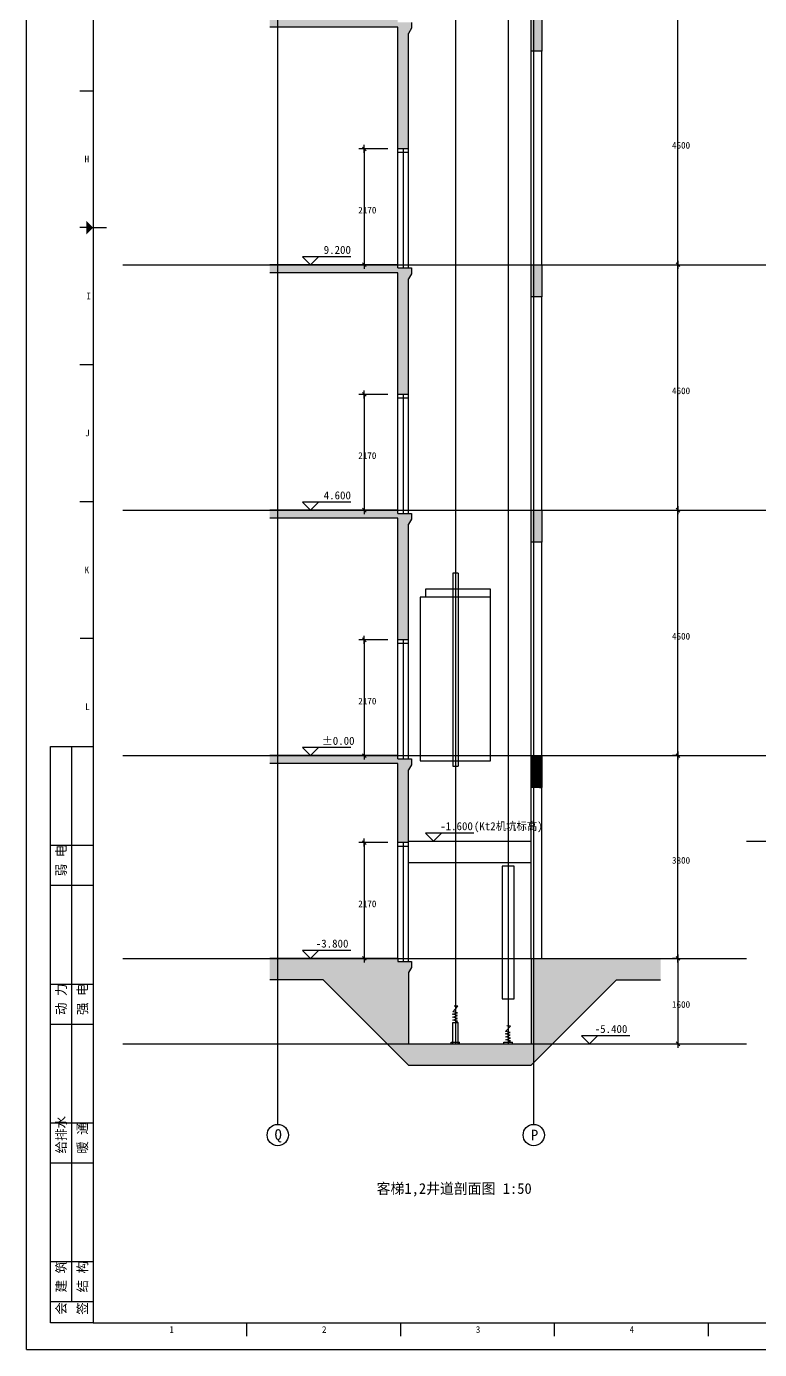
# Model space of a CAD drawing. Header units: metres. Extents: x -9708 to 96928, y -33454 to 8596.
# Drawn here: x -9708 to 4039, y -33454 to -8659 of the extents above; entities that cross this region are included whole.
import ezdxf

# ---------------------------------------------------------------- set-up
doc = ezdxf.new("R2010")
doc.units = ezdxf.units.M
for name, color, linetype in [('AXIS', 8, 'Continuous'), ('COL-S', 251, 'Continuous'), ('D-TEXT', 3, 'Continuous'), ('DIM', 3, 'Continuous'), ('JG', 1, 'Continuous'), ('LINE', 3, 'Continuous'), ('TEXT', 7, 'Continuous'), ('TK', 9, 'Continuous'), ('WALL', 2, 'Continuous')]:
    doc.layers.add(name, color=color, linetype=linetype)

# ---------------------------------------------------------------- blocks, each defined once
blk = doc.blocks.new('_DIMX')
blk.add_line((-150, 0), (150, 0))
blk.add_lwpolyline([(-70, -70), (70, 70)])

msp = doc.modelspace()

# ---------------------------------------------------------------- hatches: boundary and pattern name
at = {"layer": 'COL-S'}
h = msp.add_hatch(dxfattribs=at)
h.set_pattern_fill('SOLID')
h.paths.add_polyline_path([(-2544.9, -8789.33), (-2489.9, -8694.07), (-2489.9, -8584.07), (-2744.9, -8584.07), (-2744.9, -10954.07), (-2544.9, -10954.07)])
h.paths.add_polyline_path([(-2744.9, -8524.07), (-5144.9, -8524.07), (-5144.9, -8674.07), (-2744.9, -8674.07)])
h.paths.add_polyline_path([(-2544.9, -4189.33), (-2489.9, -4094.07), (-2489.9, -3984.07), (-2744.9, -3984.07), (-2744.9, -6354.07), (-2544.9, -6354.07)])
h.paths.add_polyline_path([(-2744.9, -3924.07), (-5144.9, -3924.07), (-5144.9, -4074.07), (-2744.9, -4074.07)])
h.paths.add_polyline_path([(-44.9, -3924.07), (-244.9, -3924.07), (-244.9, -4524.07), (-44.9, -4524.07)])
h.paths.add_polyline_path([(-44.9, -8524.07), (-244.9, -8524.07), (-244.9, -9124.07), (-44.9, -9124.07)])
h = msp.add_hatch(dxfattribs=at)
h.set_pattern_fill('SOLID')
h.paths.add_polyline_path([(-2744.9, -17724.07), (-5144.9, -17724.07), (-5144.9, -17874.07), (-2744.9, -17874.07)])
h.paths.add_polyline_path([(-2544.9, -17989.33), (-2489.9, -17894.07), (-2489.9, -17784.07), (-2744.9, -17784.07), (-2744.9, -20154.07), (-2544.9, -20154.07)])
h.paths.add_polyline_path([(-44.9, -17724.07), (-244.9, -17724.07), (-244.9, -18324.07), (-44.9, -18324.07)])
h.paths.add_polyline_path([(-44.9, -13124.07), (-244.9, -13124.07), (-244.9, -13724.07), (-44.9, -13724.07)])
h.paths.add_polyline_path([(-2544.9, -13389.33), (-2489.9, -13294.07), (-2489.9, -13184.07), (-2744.9, -13184.07), (-2744.9, -15554.07), (-2544.9, -15554.07)])
h.paths.add_polyline_path([(-2744.9, -13124.07), (-5144.9, -13124.07), (-5144.9, -13274.07), (-2744.9, -13274.07)])
h = msp.add_hatch(dxfattribs=at)
h.set_pattern_fill('SOLID')
h.paths.add_polyline_path([(-2744.9, -17724.07), (-5144.9, -17724.07), (-5144.9, -17874.07), (-2744.9, -17874.07)])
h.paths.add_polyline_path([(-2544.9, -13389.33), (-2489.9, -13294.07), (-2489.9, -13184.07), (-2744.9, -13184.07), (-2744.9, -15554.07), (-2544.9, -15554.07)])
h.paths.add_polyline_path([(-44.9, -13124.07), (-244.9, -13124.07), (-244.9, -13724.07), (-44.9, -13724.07)])
h = msp.add_hatch(dxfattribs=at)
h.set_pattern_fill('SOLID')
h.paths.add_polyline_path([(-2544.9, -17989.33), (-2489.9, -17894.07), (-2489.9, -17784.07), (-2744.9, -17784.07), (-2744.9, -20154.07), (-2544.9, -20154.07)])
h.paths.add_polyline_path([(-44.9, -17724.07), (-244.9, -17724.07), (-244.9, -18324.07), (-44.9, -18324.07)])
h = msp.add_hatch(dxfattribs=at)
h.set_pattern_fill('SOLID')
h.paths.add_polyline_path([(-2744.9, -22324.07), (-5144.9, -22324.07), (-5144.9, -22474.07), (-2744.9, -22474.07)])
h.paths.add_polyline_path([(-2544.9, -22589.33), (-2489.9, -22494.07), (-2489.9, -22384.07), (-2744.9, -22384.07), (-2744.9, -23954.07), (-2544.9, -23954.07)])
h.paths.add_polyline_path([(-44.9, -22324.07), (-244.9, -22324.07), (-244.9, -22924.07), (-44.9, -22924.07)])
h = msp.add_hatch(dxfattribs=at)
h.set_pattern_fill('SOLID')
h.paths.add_polyline_path([(-2744.9, -22324.07), (-5144.9, -22324.07), (-5144.9, -22474.07), (-2744.9, -22474.07)])
h = msp.add_hatch(dxfattribs=at)
h.set_pattern_fill('SOLID')
h.paths.add_polyline_path([(-2544.9, -22589.33), (-2489.9, -22494.07), (-2489.9, -22384.07), (-2744.9, -22384.07), (-2744.9, -23954.07), (-2544.9, -23954.07)])
h = msp.add_hatch(dxfattribs=at)
h.set_pattern_fill('SOLID')
h.paths.add_polyline_path([(-244.9, -22924.07), (-44.9, -22924.07), (-44.9, -22324.07), (-244.9, -22324.07)])
h = msp.add_hatch(dxfattribs=at)
h.set_pattern_fill('SOLID')
h.paths.add_polyline_path([(-2544.9, -26389.33), (-2489.9, -26294.07), (-2489.9, -26184.07), (-2744.9, -26184.07), (-2744.9, -26124.07), (-5144.9, -26124.07), (-5144.9, -26524.07), (-4144.9, -26524.07), (-2544.9, -28124.07), (-244.9, -28124.07), (1355.1, -26524.07), (2182.83, -26524.07), (2182.83, -26124.07), (-244.9, -26124.07), (-244.9, -27724.07), (-2544.9, -27724.07)])

# ---------------------------------------------------------------- linework, layer by layer
at = {"layer": 'AXIS'}
for p, q in [((-4994.9, -29233.58), (-4994.9, 5409.43)), ((-194.9, -29233.58), (-194.9, 5409.43)), ((-7901.54, -13124.07), (3795.82, -13124.07)), ((3795.82, -13124.07), (13809.83, -13124.07)), ((-7901.54, -17724.07), (3795.82, -17724.07)), ((3795.82, -17724.07), (13809.83, -17724.07)), ((-7901.54, -22324.07), (3795.82, -22324.07)), ((3795.82, -22324.07), (13809.83, -22324.07)), ((3795.82, -23924.07), (13809.83, -23924.07)), ((-7901.54, -26124.07), (3795.82, -26124.07)), ((-7901.54, -27724.07), (3795.82, -27724.07))]:
    msp.add_line(p, q, dxfattribs=at)
at = {"layer": 'D-TEXT'}
for centre in [(-4994.9, -29433.58), (-194.9, -29433.58)]:
    msp.add_circle(centre, 200, dxfattribs=at)
at = {"layer": 'DIM'}
for p, q in [((2509.17, -13123.57), (2509.17, -8524.57)), ((-2929.58, -10954.07), (-3474.1, -10954.07)), ((-3374.1, -10954.57), (-3374.1, -13123.57)), ((-2929.58, -13124.07), (-3474.1, -13124.07)), ((2182.83, -13124.07), (2609.17, -13124.07)), ((2182.83, -13124.07), (2609.17, -13124.07)), ((2509.17, -17723.57), (2509.17, -13124.57)), ((-2929.58, -15554.07), (-3474.1, -15554.07)), ((-3374.1, -15554.57), (-3374.1, -17723.57)), ((-2929.58, -17724.07), (-3474.1, -17724.07)), ((2182.83, -17724.07), (2609.17, -17724.07)), ((2182.83, -17724.07), (2609.17, -17724.07)), ((2509.17, -22323.57), (2509.17, -17724.57)), ((-2929.58, -20154.07), (-3474.1, -20154.07)), ((-3374.1, -20154.57), (-3374.1, -22323.57)), ((-2929.58, -22324.07), (-3474.1, -22324.07)), ((2182.83, -22324.07), (2609.17, -22324.07)), ((2509.17, -22324.07), (2409.17, -22324.07)), ((2509.17, -26123.57), (2509.17, -22324.57)), ((-2929.58, -23954.07), (-3474.1, -23954.07)), ((-3374.1, -23954.57), (-3374.1, -26123.57)), ((-2929.58, -26124.07), (-3474.1, -26124.07)), ((2182.83, -26124.07), (2609.17, -26124.07)), ((2509.17, -26124.07), (2409.17, -26124.07)), ((2509.17, -26124.57), (2509.17, -27723.57)), ((2182.83, -27724.07), (2609.17, -27724.07))]:
    msp.add_line(p, q, dxfattribs=at)
at = {"layer": 'JG'}
for p, q in [((-2744.9, -8674.07), (-5144.9, -8674.07)), ((-2744.9, -10954.07), (-2744.9, -8674.07)), ((-2489.9, -8584.07), (-2489.9, -8694.07)), ((-244.9, -9124.07), (-244.9, -8524.07)), ((-44.9, -8524.07), (-44.9, -9124.07)), ((-2489.9, -8694.07), (-2544.9, -8789.33)), ((-2544.9, -10954.07), (-2544.9, -8789.33)), ((-44.9, -9124.07), (-244.9, -9124.07)), ((-2544.9, -10954.07), (-2744.9, -10954.07)), ((-2744.9, -13124.07), (-5144.9, -13124.07)), ((-2744.9, -13184.07), (-2744.9, -13124.07)), ((-244.9, -13124.07), (-44.9, -13124.07)), ((-244.9, -13724.07), (-244.9, -13124.07)), ((-44.9, -13124.07), (-44.9, -13724.07)), ((-2744.9, -13274.07), (-5144.9, -13274.07)), ((-2744.9, -13184.07), (-2489.9, -13184.07)), ((-2744.9, -15554.07), (-2744.9, -13274.07)), ((-2489.9, -13294.07), (-2544.9, -13389.33)), ((-2489.9, -13184.07), (-2489.9, -13294.07)), ((-2544.9, -15554.07), (-2544.9, -13389.33)), ((-44.9, -13724.07), (-244.9, -13724.07)), ((-2544.9, -15554.07), (-2744.9, -15554.07)), ((-2744.9, -17724.07), (-5144.9, -17724.07)), ((-2744.9, -17784.07), (-2744.9, -17724.07)), ((-2744.9, -17784.07), (-2489.9, -17784.07)), ((-2489.9, -17784.07), (-2489.9, -17894.07)), ((-244.9, -17724.07), (-44.9, -17724.07)), ((-244.9, -18324.07), (-244.9, -17724.07)), ((-44.9, -17724.07), (-44.9, -18324.07)), ((-2744.9, -17874.07), (-5144.9, -17874.07)), ((-2744.9, -20154.07), (-2744.9, -17874.07)), ((-2489.9, -17894.07), (-2544.9, -17989.33)), ((-2544.9, -20154.07), (-2544.9, -17989.33)), ((-44.9, -18324.07), (-244.9, -18324.07)), ((-2544.9, -20154.07), (-2744.9, -20154.07)), ((-2744.9, -22324.07), (-5144.9, -22324.07)), ((-2744.9, -22474.07), (-5144.9, -22474.07)), ((-2744.9, -22384.07), (-2744.9, -22324.07)), ((-2744.9, -22384.07), (-2489.9, -22384.07)), ((-2744.9, -23954.07), (-2744.9, -22474.07)), ((-2489.9, -22494.07), (-2544.9, -22589.33)), ((-2489.9, -22384.07), (-2489.9, -22494.07)), ((-244.9, -22324.07), (-44.9, -22324.07)), ((-244.9, -22924.07), (-244.9, -22324.07)), ((-44.9, -22324.07), (-44.9, -22924.07)), ((-2544.9, -23954.07), (-2544.9, -22589.33)), ((-44.9, -22924.07), (-244.9, -22924.07)), ((-2544.9, -23954.07), (-2744.9, -23954.07)), ((-2744.9, -26124.07), (-5144.9, -26124.07)), ((-2744.9, -26124.07), (-2744.9, -26184.07)), ((-2744.9, -26184.07), (-2489.9, -26184.07)), ((-2489.9, -26184.07), (-2489.9, -26294.07)), ((-244.9, -26124.07), (2182.83, -26124.07)), ((-244.9, -26124.07), (-244.9, -27724.07)), ((-4144.9, -26524.07), (-5144.9, -26524.07)), ((-2544.9, -28124.07), (-4144.9, -26524.07)), ((-2489.9, -26294.07), (-2544.9, -26389.33)), ((-2544.9, -26389.33), (-2544.9, -27724.07)), ((-244.9, -28124.07), (1355.1, -26524.07)), ((1355.1, -26524.07), (2182.83, -26524.07)), ((-2544.9, -27724.07), (-244.9, -27724.07)), ((-2544.9, -28124.07), (-244.9, -28124.07))]:
    msp.add_line(p, q, dxfattribs=at)
at = {"layer": 'LINE'}
for p, q in [((-1664.9, 3525.93), (-1664.9, -27724.07)), ((-674.9, 1780.29), (-674.9, -27724.07)), ((-2544.9, -11024.07), (-2744.9, -11024.07)), ((-2644.9, -10954.07), (-2644.9, -13184.07)), ((-2644.9, -15554.07), (-2644.9, -17784.07)), ((-2544.9, -15624.07), (-2744.9, -15624.07)), ((-1714.9, -18904.07), (-1714.9, -22524.07)), ((-1614.9, -18904.07), (-1714.9, -18904.07)), ((-1614.9, -18904.07), (-1614.9, -22524.07)), ((-1004.9, -19204.07), (-2224.9, -19204.07)), ((-2224.9, -19204.07), (-2224.9, -19354.07)), ((-1004.9, -22424.07), (-1004.9, -19204.07)), ((-1004.9, -19354.07), (-2324.9, -19354.07)), ((-2324.9, -19354.07), (-2324.9, -22424.07)), ((-2544.9, -20224.07), (-2744.9, -20224.07)), ((-2644.9, -20154.07), (-2644.9, -22384.07)), ((-2324.9, -22324.07), (-1004.9, -22324.07)), ((-2324.9, -22424.07), (-1004.9, -22424.07)), ((-1714.9, -22524.07), (-1614.9, -22524.07)), ((-2544.9, -24024.07), (-2744.9, -24024.07)), ((-2644.9, -23954.07), (-2644.9, -26184.07)), ((-2544.9, -23924.07), (-244.9, -23924.07)), ((-2544.9, -24324.07), (-244.9, -24324.07)), ((-784.9, -24393.2), (-784.9, -26883.28)), ((-564.9, -24393.2), (-784.9, -24393.2)), ((-564.9, -26883.28), (-564.9, -24393.2)), ((-1714.07, -27124.76), (-1621.47, -27021.2)), ((-1621.47, -27021.2), (-1687.81, -27017.06)), ((-784.9, -26883.28), (-564.9, -26883.28)), ((-1718.21, -27166.18), (-1625.61, -27144.09)), ((-1628.38, -27191.04), (-1718.21, -27166.18)), ((-1625.61, -27144.09), (-1714.07, -27124.76)), ((-1711.3, -27224.18), (-1628.38, -27191.04)), ((-1624.23, -27249.03), (-1711.3, -27224.18)), ((-1709.92, -27280.79), (-1624.23, -27249.03)), ((-1714.9, -27724.07), (-1714.9, -27324.07)), ((-1714.9, -27324.07), (-1614.9, -27324.07)), ((-1622.85, -27300.12), (-1709.92, -27280.79)), ((-1664.9, -27324.07), (-1622.85, -27300.12)), ((-1614.9, -27724.07), (-1614.9, -27324.07)), ((-728.21, -27536.18), (-635.61, -27514.09)), ((-724.07, -27494.76), (-631.47, -27391.2)), ((-635.61, -27514.09), (-724.07, -27494.76)), ((-631.47, -27391.2), (-697.81, -27387.06)), ((-1744.9, -27724.07), (-1744.9, -27694.07)), ((-1744.9, -27694.07), (-1584.9, -27694.07)), ((-1584.9, -27724.07), (-1584.9, -27694.07)), ((-754.9, -27724.07), (-754.9, -27694.07)), ((-754.9, -27694.07), (-594.9, -27694.07)), ((-638.38, -27561.04), (-728.21, -27536.18)), ((-721.3, -27594.18), (-638.38, -27561.04)), ((-634.23, -27619.03), (-721.3, -27594.18)), ((-719.92, -27650.79), (-634.23, -27619.03)), ((-632.85, -27670.12), (-719.92, -27650.79)), ((-674.9, -27694.07), (-632.85, -27670.12)), ((-594.9, -27724.07), (-594.9, -27694.07))]:
    msp.add_line(p, q, dxfattribs=at)
at = {"layer": 'TEXT'}
for p, q in [((-3627.48, -12974.37), (-4532.98, -12974.37)), ((-4532.98, -12974.37), (-4383.28, -13124.07)), ((-4383.28, -13124.07), (-4233.58, -12974.37)), ((-3627.48, -17574.37), (-4532.98, -17574.37)), ((-4532.98, -17574.37), (-4383.28, -17724.07)), ((-4383.28, -17724.07), (-4233.58, -17574.37)), ((-3627.48, -22174.37), (-4532.98, -22174.37)), ((-4532.98, -22174.37), (-4383.28, -22324.07)), ((-4383.28, -22324.07), (-4233.58, -22174.37)), ((-1316.97, -23774.37), (-2222.47, -23774.37)), ((-2222.47, -23774.37), (-2072.76, -23924.07)), ((-2072.76, -23924.07), (-1923.06, -23774.37)), ((-3627.48, -25974.37), (-4532.98, -25974.37)), ((-4532.98, -25974.37), (-4383.28, -26124.07)), ((-4383.28, -26124.07), (-4233.58, -25974.37)), ((1603.17, -27574.37), (697.67, -27574.37)), ((697.67, -27574.37), (847.37, -27724.07)), ((847.37, -27724.07), (997.07, -27574.37))]:
    msp.add_line(p, q, dxfattribs=at)
at = {"layer": 'TK'}
for p, q in [((-9708.46, -33453.55), (-9708.46, 8596.45)), ((-8708.46, -9862.92), (-8458.46, -9862.92)), ((-8458.46, -12428.55), (-8208.46, -12428.55)), ((-8708.46, -14994.17), (-8458.46, -14994.17)), ((-8708.46, -17559.8), (-8458.46, -17559.8)), ((-8702.96, -20125.42), (-8452.96, -20125.42)), ((-8858.46, -32553.55), (-8858.46, -22153.55)), ((-9258.46, -24003.55), (-8458.46, -24003.55)), ((-9258.46, -24753.55), (-8458.46, -24753.55)), ((-9258.46, -26603.55), (-8458.46, -26603.55)), ((-9258.46, -27353.55), (-8458.46, -27353.55)), ((-9258.46, -29203.55), (-8458.46, -29203.55)), ((-9258.46, -29953.55), (-8458.46, -29953.55)), ((-9258.46, -31803.55), (-8458.46, -31803.55)), ((-9258.46, -32553.55), (-8458.46, -32553.55)), ((-5573.46, -33203.55), (-5573.46, -32953.55)), ((-2688.46, -33203.55), (-2688.46, -32953.55)), ((196.54, -33203.55), (196.54, -32953.55)), ((3081.54, -33203.55), (3081.54, -32953.55)), ((-9708.46, -33453.55), (49741.54, -33453.55))]:
    msp.add_line(p, q, dxfattribs=at)
msp.add_lwpolyline([(49241.54, -32953.55), (49241.54, 8096.45), (-8458.46, 8096.45), (-8458.46, -32953.55)], close=True, dxfattribs=at)
for points in [[(-8583.46, -12428.55), (-8708.46, -12428.55)], [(-8458.46, -32953.55), (-9258.46, -32953.55), (-9258.46, -22153.55), (-8458.46, -22153.55)]]:
    msp.add_lwpolyline(points, dxfattribs=at)
msp.add_solid([(-8583.46, -12553.55), (-8583.46, -12303.55), (-8458.46, -12428.55)], dxfattribs=at)
at = {"layer": 'WALL'}
for p, q in [((-244.9, -13124.07), (-244.9, -9124.07)), ((-44.9, -13124.07), (-44.9, -9124.07)), ((-2744.9, -13124.07), (-2744.9, -10954.07)), ((-2544.9, -13184.07), (-2544.9, -10954.07)), ((-244.9, -17724.07), (-244.9, -13724.07)), ((-44.9, -17724.07), (-44.9, -13724.07)), ((-2744.9, -17724.07), (-2744.9, -15554.07)), ((-2544.9, -17784.07), (-2544.9, -15554.07)), ((-244.9, -22324.07), (-244.9, -18324.07)), ((-44.9, -22324.07), (-44.9, -18324.07)), ((-2744.9, -22324.07), (-2744.9, -20154.07)), ((-2544.9, -22384.07), (-2544.9, -20154.07)), ((-244.9, -26124.07), (-244.9, -22924.07)), ((-44.9, -26124.07), (-44.9, -22924.07)), ((-2744.9, -26124.07), (-2744.9, -23954.07)), ((-2544.9, -26184.07), (-2544.9, -23954.07))]:
    msp.add_line(p, q, dxfattribs=at)

# ---------------------------------------------------------------- block references
at = {"layer": 'DIM', "xscale": 0.5, "yscale": 0.5, "zscale": 0.5}
for p, rotation in [((-3374.1, -10954.07), 90), ((-3374.1, -13124.07), 270), ((2509.17, -13124.07), 270), ((2509.17, -13124.07), 90), ((-3374.1, -15554.07), 90), ((-3374.1, -17724.07), 270), ((2509.17, -17724.07), 90), ((2509.17, -17724.07), 270), ((-3374.1, -20154.07), 90), ((-3374.1, -22324.07), 270), ((2509.17, -22324.07), 90), ((2509.17, -22324.07), 270), ((-3374.1, -23954.07), 90), ((-3374.1, -26124.07), 270), ((2509.17, -26124.07), 270), ((2509.17, -26124.07), 90), ((2509.17, -27724.07), 270)]:
    msp.add_blockref('_DIMX', p, dxfattribs=dict(at, rotation=rotation))

# ---------------------------------------------------------------- texts
at = {"layer": 'D-TEXT'}
for s, p in [('Q', (-5055.85, -29524.05)), ('P', (-248.24, -29533.58))]:
    msp.add_text(s, height=200, rotation=360, dxfattribs=at).set_placement(p)
at = {"layer": 'DIM', "char_height": 125, "attachment_point": 1}
for s, insert in [('\\A1;4600', (2396.67, -10824.07)), ('\\A1;2170', (-3486.6, -12039.07)), ('\\A1;4600', (2396.67, -15424.07)), ('\\A1;2170', (-3486.6, -16639.07)), ('\\A1;4600', (2396.67, -20024.07)), ('\\A1;2170', (-3486.6, -21239.07)), ('\\A1;3800', (2396.67, -24224.07)), ('\\A1;2170', (-3486.6, -25039.07)), ('\\A1;1600', (2396.67, -26924.07))]:
    msp.add_mtext(s, dxfattribs=dict(at, insert=insert))
at = {"layer": 'TEXT'}
for s, height, p in [('9.200', 150, (-4134.18, -12921.12)), ('4.600', 150, (-4134.18, -17521.12)), ('%%p0.00', 150, (-4168.47, -22121.12)), ('(Kt2机坑标高)', 150, (-1317.87, -23721.12)), ('-1.600', 150, (-1949.38, -23721.12)), ('-3.800', 150, (-4282.75, -25921.12)), ('-5.400', 150, (947.89, -27521.12)), ('客梯1,2井道剖面图 1:50', 200, (-3141.91, -30536.1))]:
    msp.add_text(s, height=height, rotation=360, dxfattribs=at).set_placement(p)
at = {"layer": 'TK'}
for s, p in [('H', (-8618.87, -11208.23)), ('I', (-8583.46, -13773.86)), ('J', (-8608.75, -16339.48)), ('K', (-8618.87, -18905.11)), ('L', (-8608.32, -21470.73)), ('1', (-7028.6, -33141.05)), ('2', (-4166.37, -33141.05)), ('3', (-1281.37, -33141.05)), ('4', (1601.1, -33141.05))]:
    msp.add_text(s, height=125, dxfattribs=at).set_placement(p)
for s, p in [('弱 电', (-8968.46, -24584.26)), ('动 力', (-8968.46, -27184.26)), ('强 电', (-8568.46, -27184.26)), ('给排水', (-8968.46, -29779.98)), ('暖 通', (-8568.46, -29784.26)), ('建 筑', (-8968.46, -32384.26)), ('结 构', (-8568.46, -32384.26)), ('会', (-8968.46, -32800.69)), ('签', (-8568.46, -32800.69))]:
    msp.add_text(s, height=180, rotation=90, dxfattribs=at).set_placement(p)

doc.saveas('drawing.dxf')
